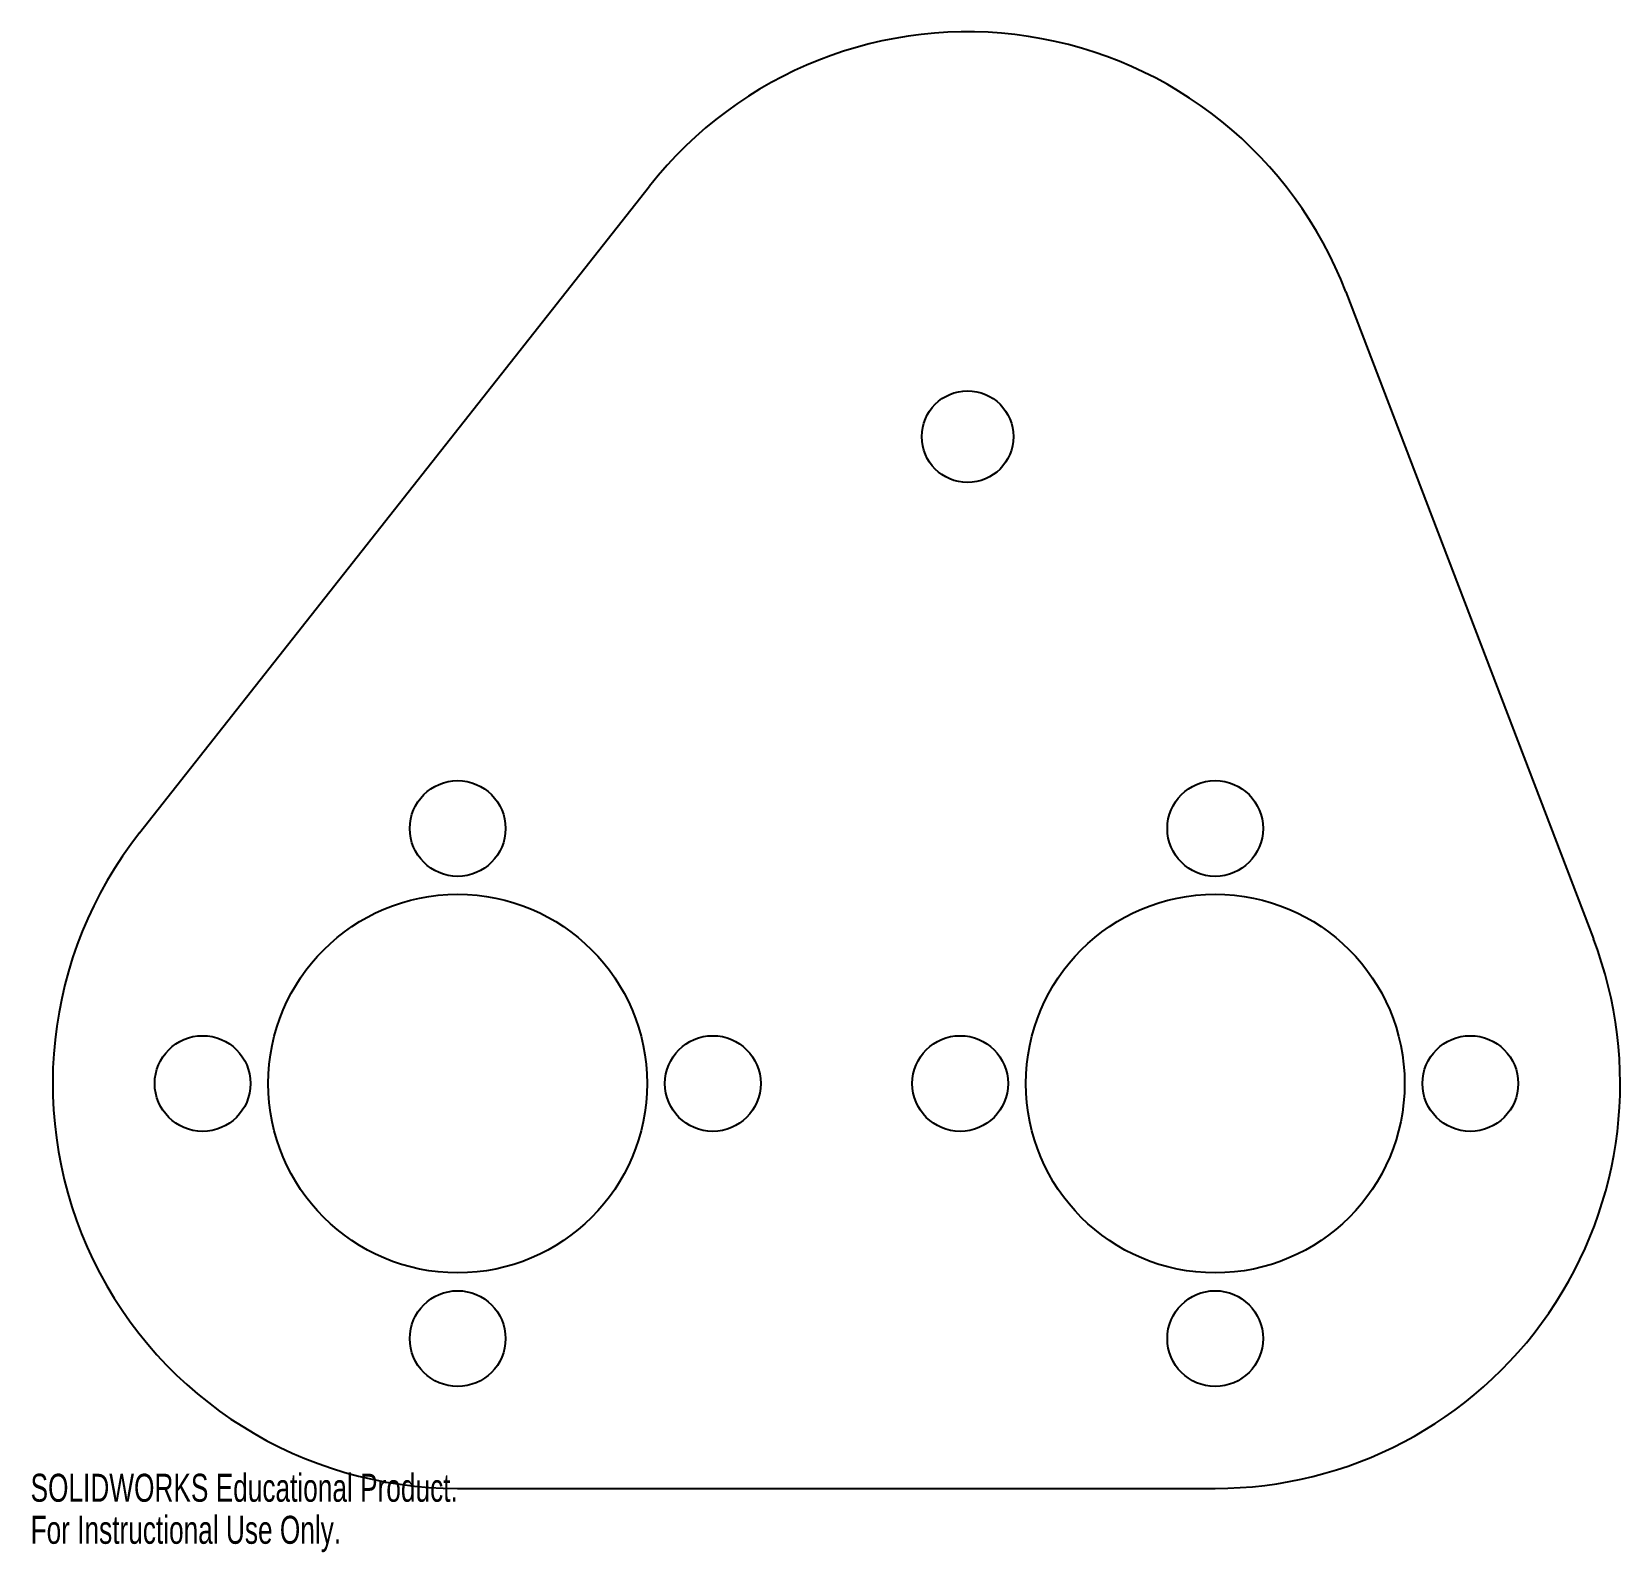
# Model space of a CAD drawing. Header units: inches. Extents: x 0 to 1.96, y 0 to 1.88.
import ezdxf

# ---------------------------------------------------------------- set-up
doc = ezdxf.new("R2010")
doc.units = ezdxf.units.IN
doc.header["$MEASUREMENT"] = 0
doc.styles.add('SLDTEXTSTYLE0', font='TXT', dxfattribs={"width": 0.7})

msp = doc.modelspace()

# ---------------------------------------------------------------- linework, layer by layer
at = {"color": 7, "linetype": 'Continuous', "lineweight": 25}
for p, q in [((0.1346, 0.8879), (0.7642, 1.6868)), ((1.6239, 1.5561), (1.9296, 0.7571)), ((0.5273, 0.0784), (1.4626, 0.0784))]:
    msp.add_line(p, q, dxfattribs=at)
for centre, radius in [((1.1569, 1.3773), 0.0566), ((0.5273, 0.8934), 0.0591), ((1.4626, 0.8934), 0.0591), ((0.5273, 0.5784), 0.2338), ((1.4626, 0.5784), 0.2338), ((0.2124, 0.5784), 0.0591), ((0.8423, 0.5784), 0.0591), ((1.1477, 0.5784), 0.0591), ((1.7776, 0.5784), 0.0591), ((0.5273, 0.2634), 0.0591), ((1.4626, 0.2634), 0.0591)]:
    msp.add_circle(centre, radius, dxfattribs=at)
for centre, start, end in [((1.1569, 1.3773), 20.9413, 141.763), ((0.5273, 0.5784), 141.763, 270), ((1.4626, 0.5784), 270, 20.9413)]:
    msp.add_arc(centre, 0.5, start, end, dxfattribs=at)

# ---------------------------------------------------------------- texts
at = {"color": 7, "linetype": 'Continuous', "char_height": 0.0346, "attachment_point": 1, "style": 'SLDTEXTSTYLE0'}
for s, insert in [('SOLIDWORKS Educational Product.', (0, 0.0965)), ('For Instructional Use Only.', (0, 0.0446))]:
    msp.add_mtext(s, dxfattribs=dict(at, insert=insert))

doc.saveas('drawing.dxf')
